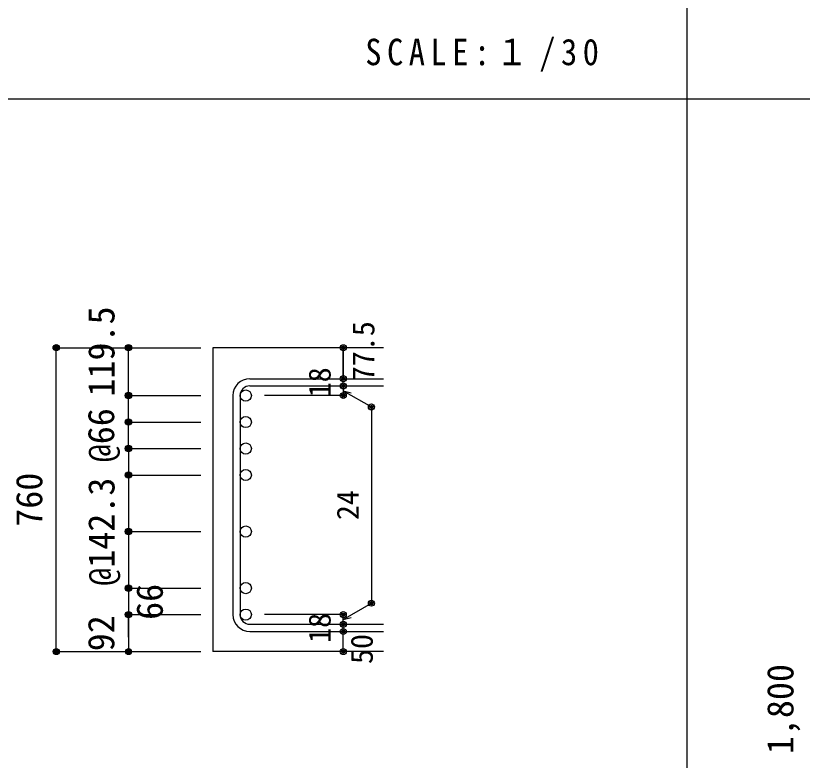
# Model space of a CAD drawing. Units: millimetres at full size, sheet at 1:30; details may follow other scales. Extents: x -5973 to 5954, y -4195 to 4201.
# Drawn here: x -2797 to -837, y -1870 to -15 of the extents above; entities that cross this region are included whole.
import ezdxf
from ezdxf.enums import TextEntityAlignment as Align

# ---------------------------------------------------------------- set-up
doc = ezdxf.new("R2010")
doc.units = ezdxf.units.MM
doc.header["$LTSCALE"] = 30
doc.header["$PDMODE"] = 32
doc.header["$PDSIZE"] = 15
for name, color, linetype in [('0-1_躯体線', 2, 'Continuous'), ('0-5_基礎梁筋', 7, 'Continuous'), ('0-6_スタラップ筋', 7, 'Continuous'), ('0-D_寸法', 4, 'Continuous'), ('6-7_文字', 7, 'Continuous'), ('F-0_枠', 6, 'Continuous')]:
    doc.layers.add(name, color=color, linetype=linetype)
doc.styles.add('ＭＳ ゴシック', font='')
doc.styles.get('ＭＳ ゴシック').set_extended_font_data('MS Gothic')

msp = doc.modelspace()

# ---------------------------------------------------------------- linework, layer by layer
at = {"layer": '0-1_躯体線'}
for p, q in [((-1880.8, -842.16), (-2305.8, -842.16)), ((-2305.8, -842.16), (-2305.8, -1599.16)), ((-1880.8, -1599.16), (-2305.8, -1599.16))]:
    msp.add_line(p, q, dxfattribs=at)
at = {"layer": '0-5_基礎梁筋', "color": 3}
for centre in [(-2223.8, -961.36), (-2223.8, -1027.36), (-2223.8, -1093.36), (-2223.8, -1159.36), (-2223.8, -1300.26), (-2223.8, -1441.16), (-2223.8, -1441.16), (-2223.8, -1507.16), (-2223.8, -1507.16)]:
    msp.add_circle(centre, 14, dxfattribs=at)
at = {"layer": '0-6_スタラップ筋'}
for p, q in [((-2213.8, -919.36), (-1880.8, -919.36)), ((-2213.8, -937.36), (-1880.8, -937.36)), ((-2255.8, -961.36), (-2255.8, -1507.16)), ((-2237.8, -961.36), (-2237.8, -1507.16)), ((-2213.8, -1531.16), (-1880.8, -1531.16)), ((-2213.8, -1549.16), (-1880.8, -1549.16))]:
    msp.add_line(p, q, dxfattribs=at)
for centre, radius, start, end in [((-2213.8, -961.36), 42, 90, 180), ((-2213.8, -961.36), 24, 90, 180), ((-2213.8, -1507.16), 42, 180, 270), ((-2213.8, -1507.16), 24, 180, 270)]:
    msp.add_arc(centre, radius, start, end, dxfattribs=at)
at = {"layer": '0-D_寸法'}
for p, q in [((-2695.8, -842.16), (-2515.8, -842.16)), ((-2695.8, -842.16), (-2515.8, -842.16)), ((-2695.8, -1599.16), (-2695.8, -842.16)), ((-2515.8, -842.16), (-2335.8, -842.16)), ((-2515.8, -842.16), (-2335.8, -842.16)), ((-2515.8, -1093.36), (-2515.8, -842.16)), ((-1980.8, -919.36), (-1980.8, -842.16)), ((-1980.8, -842.16), (-1980.8, -919.36)), ((-1980.8, -937.36), (-1980.8, -919.36)), ((-1980.8, -937.36), (-1980.8, -961.36)), ((-1980.8, -949.36), (-1910.74, -989.81)), ((-1980.8, -949.36), (-1961.48, -954.54)), ((-2515.8, -961.36), (-2335.8, -961.36)), ((-2515.8, -961.36), (-2335.8, -961.36)), ((-1980.8, -961.36), (-2176.89, -961.36)), ((-1910.74, -989.81), (-1910.74, -1478.71)), ((-2515.8, -1027.36), (-2335.8, -1027.36)), ((-2515.8, -1027.36), (-2335.8, -1027.36)), ((-2515.8, -1093.36), (-2335.8, -1093.36)), ((-2515.8, -1093.36), (-2335.8, -1093.36)), ((-2515.8, -1093.36), (-2515.8, -1599.16)), ((-2515.8, -1159.36), (-2335.8, -1159.36)), ((-2515.8, -1159.36), (-2335.8, -1159.36)), ((-2515.8, -1300.26), (-2335.8, -1300.26)), ((-2515.8, -1300.26), (-2335.8, -1300.26)), ((-2515.8, -1441.16), (-2335.8, -1441.16)), ((-2515.8, -1441.16), (-2335.8, -1441.16)), ((-2515.8, -1441.16), (-2335.8, -1441.16)), ((-1980.8, -1519.16), (-1910.74, -1478.71)), ((-2515.8, -1507.16), (-2335.8, -1507.16)), ((-2515.8, -1507.16), (-2335.8, -1507.16)), ((-2515.8, -1507.16), (-2335.8, -1507.16)), ((-2515.8, -1563.13), (-2515.8, -1507.16)), ((-1980.8, -1507.16), (-2176.89, -1507.16)), ((-1980.8, -1531.16), (-1980.8, -1507.16)), ((-1980.8, -1519.16), (-1961.48, -1513.99)), ((-1980.8, -1549.16), (-1980.8, -1531.16)), ((-1980.8, -1599.16), (-1980.8, -1549.16)), ((-2695.8, -1599.16), (-2515.8, -1599.16)), ((-2515.8, -1599.16), (-2335.8, -1599.16))]:
    msp.add_line(p, q, dxfattribs=at)
for centre, radius in [((-2695.8, -842.16), 8), ((-2695.8, -842.16), 7.2), ((-2695.8, -842.16), 6.4), ((-2695.8, -842.16), 5.6), ((-2695.8, -842.16), 4.8), ((-2695.8, -842.16), 4), ((-2695.8, -842.16), 3.2), ((-2695.8, -842.16), 2.4), ((-2695.8, -842.16), 1.6), ((-2695.8, -842.16), 0.8), ((-2515.8, -842.16), 8), ((-2515.8, -842.16), 7.2), ((-2515.8, -842.16), 6.4), ((-2515.8, -842.16), 5.6), ((-2515.8, -842.16), 4.8), ((-2515.8, -842.16), 4), ((-2515.8, -842.16), 3.2), ((-2515.8, -842.16), 2.4), ((-2515.8, -842.16), 1.6), ((-2515.8, -842.16), 0.8), ((-1980.8, -842.16), 4), ((-1980.8, -842.16), 3.6), ((-1980.8, -842.16), 3.2), ((-1980.8, -842.16), 2.8), ((-1980.8, -842.16), 2.4), ((-1980.8, -842.16), 2), ((-1980.8, -842.16), 1.6), ((-1980.8, -842.16), 1.2), ((-1980.8, -842.16), 0.8), ((-1980.8, -842.16), 0.4), ((-1980.8, -919.36), 4), ((-1980.8, -919.36), 3.6), ((-1980.8, -919.36), 3.2), ((-1980.8, -919.36), 2.8), ((-1980.8, -919.36), 2.4), ((-1980.8, -919.36), 2), ((-1980.8, -919.36), 1.6), ((-1980.8, -919.36), 1.2), ((-1980.8, -919.36), 0.8), ((-1980.8, -919.36), 0.4), ((-1980.8, -937.36), 4), ((-1980.8, -937.36), 3.6), ((-1980.8, -937.36), 3.2), ((-1980.8, -937.36), 2.8), ((-1980.8, -937.36), 2.4), ((-1980.8, -937.36), 2), ((-1980.8, -937.36), 1.6), ((-1980.8, -937.36), 1.2), ((-1980.8, -937.36), 0.8), ((-1980.8, -937.36), 0.4), ((-2515.8, -961.36), 8), ((-2515.8, -961.36), 7.2), ((-2515.8, -961.36), 6.4), ((-2515.8, -961.36), 5.6), ((-2515.8, -961.36), 4.8), ((-2515.8, -961.36), 4), ((-2515.8, -961.36), 3.2), ((-2515.8, -961.36), 2.4), ((-2515.8, -961.36), 1.6), ((-1980.8, -961.36), 4), ((-1980.8, -961.36), 3.6), ((-1980.8, -961.36), 3.2), ((-1980.8, -961.36), 2.8), ((-1980.8, -961.36), 2.4), ((-1980.8, -961.36), 2), ((-1980.8, -961.36), 1.6), ((-2515.8, -961.36), 0.8), ((-1980.8, -961.36), 1.2), ((-1980.8, -961.36), 0.8), ((-1980.8, -961.36), 0.4), ((-1910.74, -989.81), 4), ((-1910.74, -989.81), 3.6), ((-1910.74, -989.81), 3.2), ((-1910.74, -989.81), 2.8), ((-1910.74, -989.81), 2.4), ((-1910.74, -989.81), 2), ((-1910.74, -989.81), 1.6), ((-1910.74, -989.81), 1.2), ((-1910.74, -989.81), 0.8), ((-1910.74, -989.81), 0.4), ((-2515.8, -1027.36), 8), ((-2515.8, -1027.36), 7.2), ((-2515.8, -1027.36), 6.4), ((-2515.8, -1027.36), 5.6), ((-2515.8, -1027.36), 4.8), ((-2515.8, -1027.36), 4), ((-2515.8, -1027.36), 3.2), ((-2515.8, -1027.36), 2.4), ((-2515.8, -1027.36), 1.6), ((-2515.8, -1027.36), 0.8), ((-2515.8, -1093.36), 8), ((-2515.8, -1093.36), 7.2), ((-2515.8, -1093.36), 6.4), ((-2515.8, -1093.36), 5.6), ((-2515.8, -1093.36), 4.8), ((-2515.8, -1093.36), 4), ((-2515.8, -1093.36), 3.2), ((-2515.8, -1093.36), 2.4), ((-2515.8, -1093.36), 1.6), ((-2515.8, -1093.36), 0.8), ((-2515.8, -1159.36), 8), ((-2515.8, -1159.36), 7.2), ((-2515.8, -1159.36), 6.4), ((-2515.8, -1159.36), 5.6), ((-2515.8, -1159.36), 4.8), ((-2515.8, -1159.36), 4), ((-2515.8, -1159.36), 3.2), ((-2515.8, -1159.36), 2.4), ((-2515.8, -1159.36), 1.6), ((-2515.8, -1159.36), 0.8), ((-2515.8, -1300.26), 8), ((-2515.8, -1300.26), 7.2), ((-2515.8, -1300.26), 6.4), ((-2515.8, -1300.26), 5.6), ((-2515.8, -1300.26), 4.8), ((-2515.8, -1300.26), 4), ((-2515.8, -1300.26), 3.2), ((-2515.8, -1300.26), 2.4), ((-2515.8, -1300.26), 1.6), ((-2515.8, -1300.26), 0.8), ((-2515.8, -1441.16), 8), ((-2515.8, -1441.16), 8), ((-2515.8, -1441.16), 7.2), ((-2515.8, -1441.16), 7.2), ((-2515.8, -1441.16), 6.4), ((-2515.8, -1441.16), 6.4), ((-2515.8, -1441.16), 5.6), ((-2515.8, -1441.16), 5.6), ((-2515.8, -1441.16), 4.8), ((-2515.8, -1441.16), 4.8), ((-2515.8, -1441.16), 4), ((-2515.8, -1441.16), 4), ((-2515.8, -1441.16), 3.2), ((-2515.8, -1441.16), 3.2), ((-2515.8, -1441.16), 2.4), ((-2515.8, -1441.16), 2.4), ((-2515.8, -1441.16), 1.6), ((-2515.8, -1441.16), 1.6), ((-2515.8, -1441.16), 0.8), ((-2515.8, -1441.16), 0.8), ((-1910.74, -1478.71), 4), ((-1910.74, -1478.71), 3.6), ((-1910.74, -1478.71), 3.2), ((-1910.74, -1478.71), 2.8), ((-1910.74, -1478.71), 2.4), ((-1910.74, -1478.71), 2), ((-1910.74, -1478.71), 1.6), ((-1910.74, -1478.71), 1.2), ((-1910.74, -1478.71), 0.8), ((-1910.74, -1478.71), 0.4), ((-2515.8, -1507.16), 8), ((-2515.8, -1507.16), 8), ((-2515.8, -1507.16), 7.2), ((-2515.8, -1507.16), 7.2), ((-2515.8, -1507.16), 6.4), ((-2515.8, -1507.16), 6.4), ((-2515.8, -1507.16), 5.6), ((-2515.8, -1507.16), 5.6), ((-2515.8, -1507.16), 4.8), ((-2515.8, -1507.16), 4.8), ((-2515.8, -1507.16), 4), ((-2515.8, -1507.16), 4), ((-2515.8, -1507.16), 3.2), ((-2515.8, -1507.16), 3.2), ((-2515.8, -1507.16), 2.4), ((-2515.8, -1507.16), 2.4), ((-2515.8, -1507.16), 1.6), ((-2515.8, -1507.16), 1.6), ((-2515.8, -1507.16), 0.8), ((-2515.8, -1507.16), 0.8), ((-1980.8, -1507.16), 4), ((-1980.8, -1507.16), 3.6), ((-1980.8, -1507.16), 3.2), ((-1980.8, -1507.16), 2.8), ((-1980.8, -1507.16), 2.4), ((-1980.8, -1507.16), 2), ((-1980.8, -1507.16), 1.6), ((-1980.8, -1507.16), 1.2), ((-1980.8, -1507.16), 0.8), ((-1980.8, -1507.16), 0.4), ((-1980.8, -1531.16), 4), ((-1980.8, -1531.16), 3.6), ((-1980.8, -1531.16), 3.2), ((-1980.8, -1549.16), 4), ((-1980.8, -1549.16), 3.6), ((-1980.8, -1549.16), 3.2), ((-1980.8, -1531.16), 2.8), ((-1980.8, -1549.16), 2.8), ((-1980.8, -1531.16), 2.4), ((-1980.8, -1549.16), 2.4), ((-1980.8, -1531.16), 2), ((-1980.8, -1549.16), 2), ((-1980.8, -1531.16), 1.6), ((-1980.8, -1549.16), 1.6), ((-1980.8, -1531.16), 1.2), ((-1980.8, -1531.16), 0.8), ((-1980.8, -1531.16), 0.4), ((-1980.8, -1549.16), 1.2), ((-1980.8, -1549.16), 0.8), ((-1980.8, -1549.16), 0.4), ((-2695.8, -1599.16), 7.2), ((-2695.8, -1599.16), 6.4), ((-2695.8, -1599.16), 5.6), ((-2695.8, -1599.16), 4.8), ((-2695.8, -1599.16), 4), ((-2695.8, -1599.16), 3.2), ((-2695.8, -1599.16), 2.4), ((-2695.8, -1599.16), 1.6), ((-2695.8, -1599.16), 0.8), ((-2515.8, -1599.16), 7.2), ((-2515.8, -1599.16), 6.4), ((-2515.8, -1599.16), 5.6), ((-2515.8, -1599.16), 4.8), ((-2515.8, -1599.16), 4), ((-2515.8, -1599.16), 3.2), ((-2515.8, -1599.16), 2.4), ((-2515.8, -1599.16), 1.6), ((-2515.8, -1599.16), 0.8), ((-1980.8, -1599.16), 4), ((-1980.8, -1599.16), 3.6), ((-1980.8, -1599.16), 3.2), ((-1980.8, -1599.16), 2.8), ((-1980.8, -1599.16), 2.4), ((-1980.8, -1599.16), 2), ((-1980.8, -1599.16), 1.6), ((-1980.8, -1599.16), 1.2), ((-1980.8, -1599.16), 0.8), ((-1980.8, -1599.16), 0.4)]:
    msp.add_circle(centre, radius, dxfattribs=at)
at = {"layer": '0-D_寸法', "color": 7}
for p in [(-2695.8, -842.16), (-2695.8, -842.16), (-2515.8, -842.16), (-1980.8, -842.16), (-1980.8, -919.36), (-1980.8, -937.36), (-2515.8, -961.36), (-1980.8, -961.36), (-1910.74, -989.81), (-2515.8, -1027.36), (-2515.8, -1093.36), (-2515.8, -1159.36), (-2515.8, -1300.26), (-2515.8, -1441.16), (-2515.8, -1441.16), (-1910.74, -1478.71), (-2515.8, -1507.16), (-2515.8, -1507.16), (-1980.8, -1507.16), (-1980.8, -1531.16), (-1980.8, -1549.16), (-2695.8, -1599.16), (-2695.8, -1599.16), (-2515.8, -1599.16), (-1980.8, -1599.16)]:
    msp.add_point(p, dxfattribs=at)
at = {"layer": 'F-0_枠', "color": 2}
for p, q in [((-1124.64, 4201.15), (-1124.64, -4195.24)), ((-5972.88, -222.05), (3723.6, -222.05))]:
    msp.add_line(p, q, dxfattribs=at)

# ---------------------------------------------------------------- texts
at = {"layer": '0-D_寸法', "style": 'ＭＳ ゴシック'}
for s, height, p in [('119.5', 65.98, (-2530.92, -963.87)), ('77.5', 54.99, (-1886.81, -925.81)), ('18', 54.99, (-1995.8, -965.86)), ('@66', 65.98, (-2531.69, -1127.53)), ('760', 65.98, (-2710.8, -1288.16)), ('@142.3', 65.98, (-2530.8, -1435.26)), ('24', 54.99, (-1925.74, -1271.76)), ('66', 65.98, (-2410.58, -1520.19)), ('18', 54.99, (-1995.8, -1577.66)), ('92', 65.98, (-2531.49, -1598.45)), ('50', 54.99, (-1890.8, -1630.16)), ('1,800', 65.98, (-839.6, -1854.66))]:
    msp.add_text(s, height=height, rotation=90, dxfattribs=at).set_placement(p, align=Align.BOTTOM_LEFT)
at = {"layer": '6-7_文字', "color": 2, "insert": (-1925.98, -154.55), "char_height": 65.98, "attachment_point": 7, "style": 'ＭＳ ゴシック'}
msp.add_mtext('\\T1.34;\\W0.9;SCALE:１/30', dxfattribs=at)

doc.saveas('drawing.dxf')
